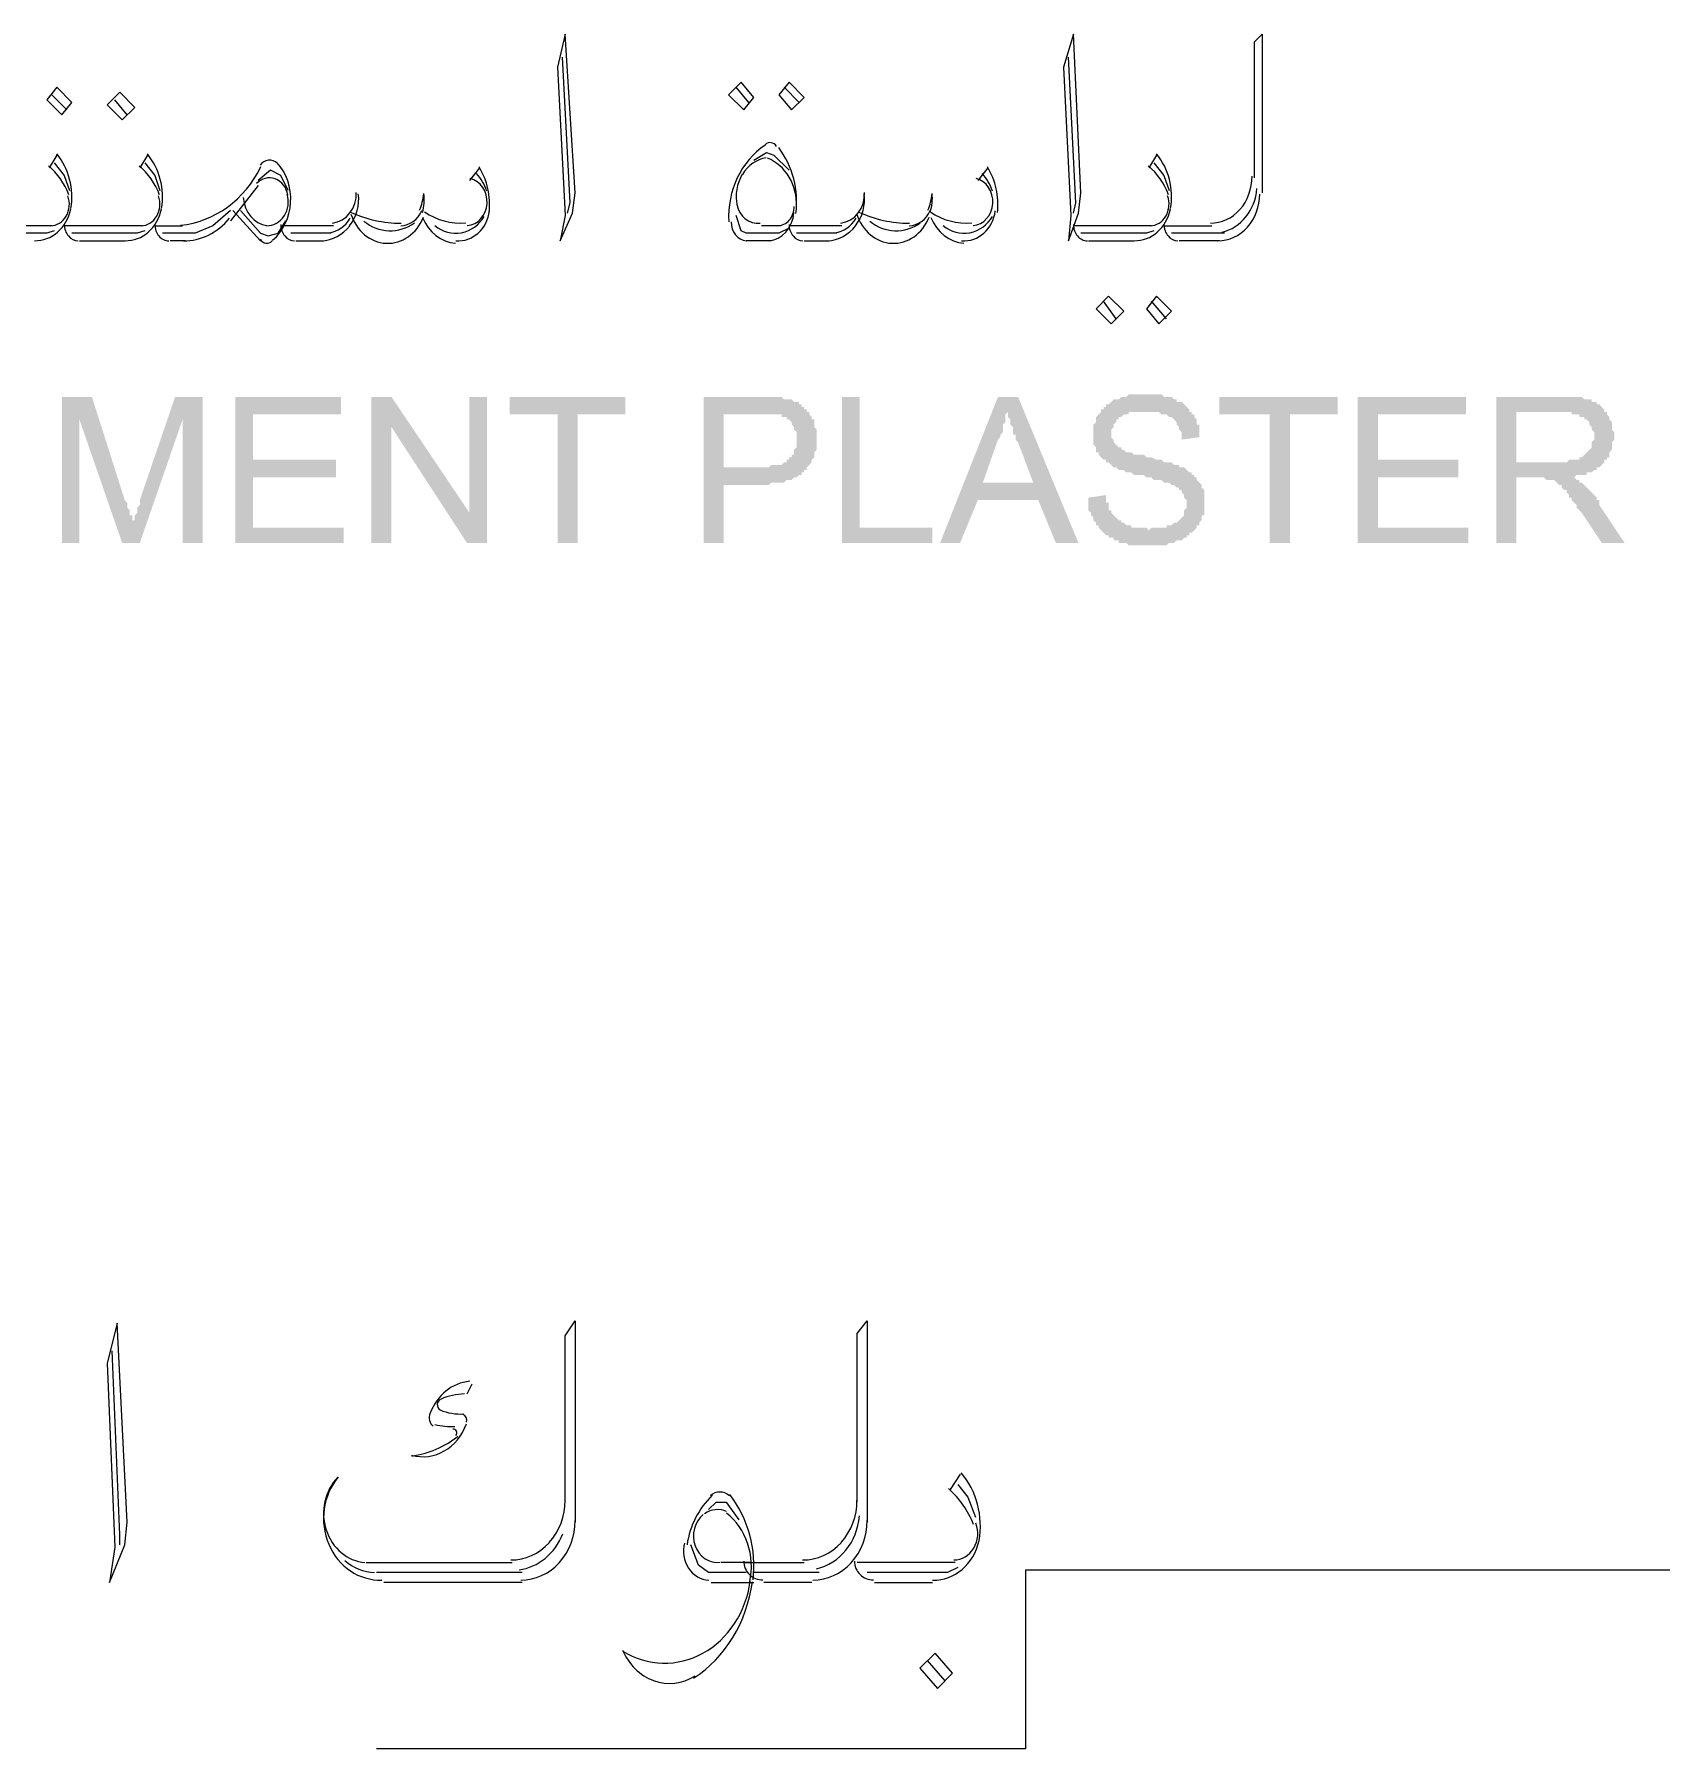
# Model space of a CAD drawing. Header units: inches. Extents: x -351 to 2582, y -266 to 144.
# Drawn here: x 279.502 to 280.617, y -56.382 to -55.209 of the extents above; entities that cross this region are included whole.
import ezdxf

# ---------------------------------------------------------------- set-up
doc = ezdxf.new("R2010")
doc.units = ezdxf.units.IN
doc.header["$MEASUREMENT"] = 0
doc.layers.add('PDF2_Geometry', color=7, linetype='Continuous')
doc.layers.add('WALL', color=7, linetype='Continuous')

# ---------------------------------------------------------------- blocks, each defined once
blk = doc.blocks.new('A$C5888202B')
at = {"layer": 'PDF2_Geometry', "lineweight": -3}
for points in [[(-2.0406, -0.4366), (-2.0406, -0.3294), (-2.0185, -0.3294), (-1.9944, -0.4052), (-1.9926, -0.4071), (-1.9926, -0.4089), (-1.9926, -0.4108), (-1.9907, -0.4126), (-1.9907, -0.4145), (-1.9907, -0.4163), (-1.9889, -0.4163), (-1.9889, -0.4181), (-1.9889, -0.42), (-1.9889, -0.4218), (-1.9889, -0.42), (-1.987, -0.42), (-1.987, -0.4181), (-1.987, -0.4163), (-1.9852, -0.4145), (-1.9852, -0.4126), (-1.9852, -0.4108), (-1.9833, -0.4089), (-1.9833, -0.4071), (-1.9833, -0.4052), (-1.9574, -0.3294), (-1.9371, -0.3294), (-1.9371, -0.4366), (-1.9519, -0.4366), (-1.9519, -0.346), (-1.9833, -0.4366), (-1.9963, -0.4366), (-2.0277, -0.346), (-2.0277, -0.4366)], [(-1.9131, -0.4366), (-1.9131, -0.3294), (-1.8354, -0.3294), (-1.8354, -0.3423), (-1.9001, -0.3423), (-1.9001, -0.3756), (-1.8391, -0.3756), (-1.8391, -0.3886), (-1.9001, -0.3886), (-1.9001, -0.4255), (-1.8336, -0.4255), (-1.8336, -0.4366)], [(-1.8132, -0.4366), (-1.8132, -0.3294), (-1.7984, -0.3294), (-1.7411, -0.4145), (-1.7411, -0.3294), (-1.7282, -0.3294), (-1.7282, -0.4366), (-1.743, -0.4366), (-1.7984, -0.3516), (-1.7984, -0.4366)], [(-1.6764, -0.4366), (-1.6764, -0.3423), (-1.7115, -0.3423), (-1.7115, -0.3294), (-1.6265, -0.3294), (-1.6265, -0.3423), (-1.6616, -0.3423), (-1.6616, -0.4366)], [(-1.4675, -0.4366), (-1.4675, -0.3294), (-1.4545, -0.3294), (-1.4545, -0.4255), (-1.4009, -0.4255), (-1.4009, -0.4366)], [(-1.2863, -0.4034), (-1.2733, -0.4015), (-1.2733, -0.4034), (-1.2733, -0.4052), (-1.2733, -0.4071), (-1.2715, -0.4071), (-1.2715, -0.4089), (-1.2715, -0.4108), (-1.2715, -0.4126), (-1.2696, -0.4126), (-1.2696, -0.4145), (-1.2678, -0.4163), (-1.2659, -0.4181), (-1.2641, -0.42), (-1.2622, -0.42), (-1.2622, -0.4218), (-1.2604, -0.4218), (-1.2585, -0.4237), (-1.2567, -0.4237), (-1.2548, -0.4237), (-1.2548, -0.4255), (-1.253, -0.4255), (-1.2511, -0.4255), (-1.2493, -0.4255), (-1.2474, -0.4255), (-1.2456, -0.4255), (-1.2437, -0.4255), (-1.2419, -0.4274), (-1.24, -0.4255), (-1.2382, -0.4255), (-1.2363, -0.4255), (-1.2345, -0.4255), (-1.2326, -0.4255), (-1.2308, -0.4255), (-1.2289, -0.4255), (-1.2289, -0.4237), (-1.2271, -0.4237), (-1.2252, -0.4237), (-1.2234, -0.4218), (-1.2215, -0.4218), (-1.2197, -0.42), (-1.2178, -0.4181), (-1.216, -0.4163), (-1.216, -0.4145), (-1.216, -0.4126), (-1.2141, -0.4108), (-1.2141, -0.4089), (-1.2141, -0.4071), (-1.2141, -0.4052), (-1.216, -0.4034), (-1.216, -0.4015), (-1.2178, -0.3997), (-1.2178, -0.3978), (-1.2197, -0.3978), (-1.2197, -0.396), (-1.2215, -0.396), (-1.2234, -0.3941), (-1.2252, -0.3941), (-1.2271, -0.3923), (-1.2289, -0.3923), (-1.2308, -0.3923), (-1.2326, -0.3904), (-1.2345, -0.3904), (-1.2363, -0.3904), (-1.2382, -0.3904), (-1.24, -0.3886), (-1.2419, -0.3886), (-1.2437, -0.3886), (-1.2456, -0.3867), (-1.2474, -0.3867), (-1.2493, -0.3867), (-1.2511, -0.3867), (-1.253, -0.3867), (-1.2548, -0.3849), (-1.2567, -0.3849), (-1.2585, -0.3849), (-1.2604, -0.383), (-1.2622, -0.383), (-1.2641, -0.383), (-1.2659, -0.3812), (-1.2678, -0.3812), (-1.2696, -0.3793), (-1.2715, -0.3775), (-1.2733, -0.3775), (-1.2733, -0.3756), (-1.2752, -0.3756), (-1.277, -0.3738), (-1.2789, -0.3719), (-1.2789, -0.3701), (-1.2807, -0.3701), (-1.2807, -0.3682), (-1.2807, -0.3664), (-1.2826, -0.3645), (-1.2826, -0.3627), (-1.2826, -0.3608), (-1.2826, -0.359), (-1.2826, -0.3571), (-1.2826, -0.3553), (-1.2826, -0.3534), (-1.2826, -0.3516), (-1.2826, -0.3497), (-1.2807, -0.3479), (-1.2807, -0.346), (-1.2807, -0.3442), (-1.2789, -0.3423), (-1.277, -0.3405), (-1.277, -0.3386), (-1.2752, -0.3386), (-1.2752, -0.3368), (-1.2733, -0.3368), (-1.2733, -0.3349), (-1.2715, -0.3349), (-1.2696, -0.3331), (-1.2678, -0.3312), (-1.2659, -0.3312), (-1.2641, -0.3312), (-1.2622, -0.3294), (-1.2604, -0.3294), (-1.2585, -0.3294), (-1.2567, -0.3275), (-1.2548, -0.3275), (-1.253, -0.3275), (-1.2511, -0.3275), (-1.2493, -0.3275), (-1.2474, -0.3275), (-1.2456, -0.3275), (-1.2437, -0.3275), (-1.2419, -0.3275), (-1.24, -0.3275), (-1.2382, -0.3275), (-1.2363, -0.3275), (-1.2345, -0.3275), (-1.2326, -0.3275), (-1.2308, -0.3294), (-1.2289, -0.3294), (-1.2271, -0.3294), (-1.2252, -0.3294), (-1.2234, -0.3312), (-1.2215, -0.3312), (-1.2215, -0.3331), (-1.2197, -0.3331), (-1.2178, -0.3331), (-1.216, -0.3349), (-1.2141, -0.3368), (-1.2123, -0.3386), (-1.2123, -0.3405), (-1.2104, -0.3405), (-1.2104, -0.3423), (-1.2086, -0.3423), (-1.2086, -0.3442), (-1.2067, -0.346), (-1.2067, -0.3479), (-1.2067, -0.3497), (-1.2049, -0.3497), (-1.2049, -0.3516), (-1.2049, -0.3534), (-1.2049, -0.3553), (-1.2049, -0.3571), (-1.2049, -0.359), (-1.2178, -0.3608), (-1.2178, -0.359), (-1.2178, -0.3571), (-1.2178, -0.3553), (-1.2197, -0.3534), (-1.2197, -0.3516), (-1.2215, -0.3497), (-1.2215, -0.3479), (-1.2234, -0.346), (-1.2252, -0.3442), (-1.2271, -0.3442), (-1.2289, -0.3423), (-1.2308, -0.3423), (-1.2326, -0.3423), (-1.2345, -0.3405), (-1.2363, -0.3405), (-1.2382, -0.3405), (-1.24, -0.3405), (-1.2419, -0.3405), (-1.2437, -0.3405), (-1.2456, -0.3405), (-1.2474, -0.3405), (-1.2493, -0.3405), (-1.2511, -0.3405), (-1.253, -0.3405), (-1.2548, -0.3405), (-1.2567, -0.3405), (-1.2567, -0.3423), (-1.2585, -0.3423), (-1.2604, -0.3423), (-1.2622, -0.3442), (-1.2641, -0.3442), (-1.2641, -0.346), (-1.2659, -0.346), (-1.2659, -0.3479), (-1.2678, -0.3497), (-1.2678, -0.3516), (-1.2696, -0.3534), (-1.2696, -0.3553), (-1.2696, -0.3571), (-1.2696, -0.359), (-1.2678, -0.3608), (-1.2678, -0.3627), (-1.2659, -0.3645), (-1.2641, -0.3664), (-1.2622, -0.3664), (-1.2622, -0.3682), (-1.2604, -0.3682), (-1.2585, -0.3701), (-1.2567, -0.3701), (-1.2548, -0.3701), (-1.253, -0.3719), (-1.2511, -0.3719), (-1.2493, -0.3719), (-1.2456, -0.3719), (-1.2437, -0.3738), (-1.2419, -0.3738), (-1.24, -0.3738), (-1.2363, -0.3756), (-1.2345, -0.3756), (-1.2326, -0.3756), (-1.2308, -0.3775), (-1.2289, -0.3775), (-1.2271, -0.3775), (-1.2252, -0.3775), (-1.2234, -0.3793), (-1.2215, -0.3793), (-1.2197, -0.3793), (-1.2197, -0.3812), (-1.2178, -0.3812), (-1.216, -0.3812), (-1.2141, -0.383), (-1.2123, -0.3849), (-1.2104, -0.3849), (-1.2104, -0.3867), (-1.2086, -0.3867), (-1.2086, -0.3886), (-1.2067, -0.3886), (-1.2067, -0.3904), (-1.2049, -0.3923), (-1.2031, -0.3941), (-1.2031, -0.396), (-1.2012, -0.3978), (-1.2012, -0.3997), (-1.2012, -0.4015), (-1.2012, -0.4034), (-1.2012, -0.4052), (-1.2012, -0.4071), (-1.2012, -0.4089), (-1.2012, -0.4108), (-1.2012, -0.4126), (-1.2012, -0.4145), (-1.2012, -0.4163), (-1.2031, -0.4163), (-1.2031, -0.4181), (-1.2031, -0.42), (-1.2049, -0.4218), (-1.2049, -0.4237), (-1.2067, -0.4237), (-1.2067, -0.4255), (-1.2086, -0.4274), (-1.2104, -0.4292), (-1.2123, -0.4292), (-1.2123, -0.4311), (-1.2141, -0.4311), (-1.2141, -0.4329), (-1.216, -0.4329), (-1.2178, -0.4348), (-1.2197, -0.4348), (-1.2215, -0.4348), (-1.2234, -0.4366), (-1.2252, -0.4366), (-1.2271, -0.4366), (-1.2289, -0.4385), (-1.2308, -0.4385), (-1.2326, -0.4385), (-1.2345, -0.4385), (-1.2363, -0.4385), (-1.2382, -0.4385), (-1.24, -0.4385), (-1.2419, -0.4385), (-1.2437, -0.4385), (-1.2456, -0.4385), (-1.2474, -0.4385), (-1.2493, -0.4385), (-1.2511, -0.4385), (-1.253, -0.4385), (-1.2548, -0.4385), (-1.2567, -0.4385), (-1.2585, -0.4366), (-1.2604, -0.4366), (-1.2622, -0.4366), (-1.2641, -0.4366), (-1.2641, -0.4348), (-1.2659, -0.4348), (-1.2678, -0.4348), (-1.2678, -0.4329), (-1.2696, -0.4329), (-1.2715, -0.4329), (-1.2715, -0.4311), (-1.2733, -0.4311), (-1.2752, -0.4292), (-1.277, -0.4274), (-1.2789, -0.4255), (-1.2789, -0.4237), (-1.2807, -0.4237), (-1.2807, -0.4218), (-1.2826, -0.42), (-1.2826, -0.4181), (-1.2844, -0.4163), (-1.2844, -0.4145), (-1.2863, -0.4126), (-1.2863, -0.4108), (-1.2863, -0.4089), (-1.2863, -0.4071), (-1.2863, -0.4052), (-1.2863, -0.4034)], [(-1.1531, -0.4366), (-1.1531, -0.3423), (-1.1901, -0.3423), (-1.1901, -0.3294), (-1.1032, -0.3294), (-1.1032, -0.3423), (-1.1383, -0.3423), (-1.1383, -0.4366)], [(-1.0884, -0.4366), (-1.0884, -0.3294), (-1.0089, -0.3294), (-1.0089, -0.3423), (-1.0736, -0.3423), (-1.0736, -0.3756), (-1.0145, -0.3756), (-1.0145, -0.3886), (-1.0736, -0.3886), (-1.0736, -0.4255), (-1.0071, -0.4255), (-1.0071, -0.4366)]]:
    blk.add_hatch(color=256, dxfattribs=at).paths.add_polyline_path(points)
h = blk.add_hatch(color=256, dxfattribs=at)
h.paths.add_polyline_path([(-1.5691, -0.4366), (-1.5691, -0.3294), (-1.5285, -0.3294), (-1.5266, -0.3294), (-1.5248, -0.3294), (-1.5229, -0.3294), (-1.5211, -0.3294), (-1.5192, -0.3294), (-1.5174, -0.3294), (-1.5155, -0.3294), (-1.5137, -0.3294), (-1.5118, -0.3294), (-1.51, -0.3312), (-1.5081, -0.3312), (-1.5063, -0.3312), (-1.5044, -0.3312), (-1.5026, -0.3331), (-1.5007, -0.3331), (-1.4989, -0.3331), (-1.4989, -0.3349), (-1.497, -0.3349), (-1.497, -0.3368), (-1.4952, -0.3368), (-1.4952, -0.3386), (-1.4933, -0.3386), (-1.4933, -0.3405), (-1.4915, -0.3405), (-1.4915, -0.3423), (-1.4896, -0.3442), (-1.4896, -0.346), (-1.4878, -0.346), (-1.4878, -0.3479), (-1.4878, -0.3497), (-1.4878, -0.3516), (-1.4859, -0.3534), (-1.4859, -0.3553), (-1.4859, -0.3571), (-1.4859, -0.359), (-1.4859, -0.3608), (-1.4859, -0.3627), (-1.4859, -0.3645), (-1.4859, -0.3664), (-1.4859, -0.3682), (-1.4878, -0.3701), (-1.4878, -0.3719), (-1.4878, -0.3738), (-1.4896, -0.3756), (-1.4896, -0.3775), (-1.4915, -0.3793), (-1.4933, -0.3812), (-1.4933, -0.383), (-1.4952, -0.383), (-1.4952, -0.3849), (-1.497, -0.3849), (-1.497, -0.3867), (-1.4989, -0.3867), (-1.5007, -0.3886), (-1.5026, -0.3886), (-1.5044, -0.3904), (-1.5063, -0.3904), (-1.5081, -0.3904), (-1.51, -0.3923), (-1.5118, -0.3923), (-1.5137, -0.3923), (-1.5155, -0.3923), (-1.5174, -0.3923), (-1.5192, -0.3923), (-1.5211, -0.3941), (-1.5229, -0.3941), (-1.5248, -0.3941), (-1.5266, -0.3941), (-1.5544, -0.3941), (-1.5544, -0.4366)], flags=0)
h.paths.add_polyline_path([(-1.5544, -0.3812), (-1.5266, -0.3812), (-1.5248, -0.3812), (-1.5229, -0.3812), (-1.5211, -0.3812), (-1.5192, -0.3793), (-1.5174, -0.3793), (-1.5155, -0.3793), (-1.5137, -0.3793), (-1.5118, -0.3793), (-1.51, -0.3775), (-1.5081, -0.3775), (-1.5081, -0.3756), (-1.5063, -0.3756), (-1.5063, -0.3738), (-1.5044, -0.3738), (-1.5044, -0.3719), (-1.5026, -0.3719), (-1.5026, -0.3701), (-1.5026, -0.3682), (-1.5007, -0.3664), (-1.5007, -0.3645), (-1.5007, -0.3627), (-1.5007, -0.3608), (-1.5007, -0.359), (-1.5007, -0.3571), (-1.5007, -0.3553), (-1.5026, -0.3534), (-1.5026, -0.3516), (-1.5044, -0.3497), (-1.5044, -0.3479), (-1.5063, -0.346), (-1.5081, -0.346), (-1.5081, -0.3442), (-1.51, -0.3442), (-1.5118, -0.3442), (-1.5118, -0.3423), (-1.5137, -0.3423), (-1.5155, -0.3423), (-1.5174, -0.3423), (-1.5192, -0.3423), (-1.5211, -0.3423), (-1.5229, -0.3423), (-1.5248, -0.3423), (-1.5266, -0.3423), (-1.5544, -0.3423)], flags=0)
h = blk.add_hatch(color=256, dxfattribs=at)
h.paths.add_polyline_path([(-1.3953, -0.4366), (-1.3528, -0.3294), (-1.338, -0.3294), (-1.2937, -0.4366), (-1.3103, -0.4366), (-1.3232, -0.4052), (-1.3676, -0.4052), (-1.3806, -0.4366)], flags=0)
h.paths.add_polyline_path([(-1.3639, -0.3923), (-1.3269, -0.3923), (-1.338, -0.3627), (-1.3399, -0.3608), (-1.3399, -0.359), (-1.3399, -0.3571), (-1.3417, -0.3571), (-1.3417, -0.3553), (-1.3417, -0.3534), (-1.3417, -0.3516), (-1.3436, -0.3497), (-1.3436, -0.3479), (-1.3436, -0.346), (-1.3454, -0.3442), (-1.3454, -0.3423), (-1.3454, -0.3405), (-1.3473, -0.3423), (-1.3473, -0.3442), (-1.3473, -0.346), (-1.3473, -0.3479), (-1.3491, -0.3497), (-1.3491, -0.3516), (-1.3491, -0.3534), (-1.3491, -0.3553), (-1.351, -0.3571), (-1.351, -0.359), (-1.3528, -0.3608)], flags=0)
h = blk.add_hatch(color=256, dxfattribs=at)
h.paths.add_polyline_path([(-0.9867, -0.4366), (-0.9867, -0.3294), (-0.9386, -0.3294), (-0.9368, -0.3294), (-0.9349, -0.3294), (-0.9331, -0.3294), (-0.9313, -0.3294), (-0.9294, -0.3294), (-0.9276, -0.3294), (-0.9257, -0.3294), (-0.9239, -0.3294), (-0.922, -0.3312), (-0.9202, -0.3312), (-0.9183, -0.3312), (-0.9165, -0.3312), (-0.9165, -0.3331), (-0.9146, -0.3331), (-0.9128, -0.3331), (-0.9128, -0.3349), (-0.9109, -0.3349), (-0.9091, -0.3368), (-0.9072, -0.3386), (-0.9072, -0.3405), (-0.9054, -0.3405), (-0.9054, -0.3423), (-0.9035, -0.3442), (-0.9035, -0.346), (-0.9017, -0.3479), (-0.9017, -0.3497), (-0.9017, -0.3516), (-0.9017, -0.3534), (-0.8998, -0.3553), (-0.8998, -0.3571), (-0.8998, -0.359), (-0.8998, -0.3608), (-0.9017, -0.3627), (-0.9017, -0.3645), (-0.9017, -0.3664), (-0.9017, -0.3682), (-0.9035, -0.3701), (-0.9035, -0.3719), (-0.9035, -0.3738), (-0.9054, -0.3738), (-0.9054, -0.3756), (-0.9072, -0.3756), (-0.9072, -0.3775), (-0.9091, -0.3793), (-0.9109, -0.3812), (-0.9128, -0.3812), (-0.9128, -0.383), (-0.9146, -0.383), (-0.9165, -0.3849), (-0.9183, -0.3849), (-0.9202, -0.3849), (-0.9202, -0.3867), (-0.922, -0.3867), (-0.9239, -0.3867), (-0.9257, -0.3867), (-0.9276, -0.3867), (-0.9294, -0.3886), (-0.9313, -0.3886), (-0.9294, -0.3886), (-0.9276, -0.3904), (-0.9257, -0.3904), (-0.9257, -0.3923), (-0.9239, -0.3923), (-0.922, -0.3941), (-0.9202, -0.396), (-0.9183, -0.3978), (-0.9165, -0.3997), (-0.9146, -0.4015), (-0.9128, -0.4034), (-0.9128, -0.4052), (-0.9109, -0.4052), (-0.9109, -0.4071), (-0.9109, -0.4089), (-0.8924, -0.4366), (-0.9091, -0.4366), (-0.9239, -0.4145), (-0.9257, -0.4126), (-0.9276, -0.4108), (-0.9276, -0.4089), (-0.9294, -0.4071), (-0.9313, -0.4052), (-0.9313, -0.4034), (-0.9331, -0.4034), (-0.9331, -0.4015), (-0.9349, -0.3997), (-0.9349, -0.3978), (-0.9368, -0.3978), (-0.9386, -0.396), (-0.9386, -0.3941), (-0.9405, -0.3941), (-0.9423, -0.3923), (-0.9442, -0.3904), (-0.946, -0.3904), (-0.9479, -0.3904), (-0.9497, -0.3904), (-0.9516, -0.3886), (-0.9534, -0.3886), (-0.9553, -0.3886), (-0.9719, -0.3886), (-0.9719, -0.4366)], flags=0)
h.paths.add_polyline_path([(-0.9719, -0.3775), (-0.9423, -0.3775), (-0.9405, -0.3775), (-0.9386, -0.3775), (-0.9368, -0.3775), (-0.9349, -0.3775), (-0.9331, -0.3756), (-0.9313, -0.3756), (-0.9294, -0.3756), (-0.9276, -0.3756), (-0.9257, -0.3756), (-0.9257, -0.3738), (-0.9239, -0.3738), (-0.922, -0.3719), (-0.9202, -0.3701), (-0.9183, -0.3682), (-0.9165, -0.3664), (-0.9165, -0.3645), (-0.9165, -0.3627), (-0.9146, -0.3608), (-0.9146, -0.359), (-0.9146, -0.3571), (-0.9146, -0.3553), (-0.9165, -0.3534), (-0.9165, -0.3516), (-0.9183, -0.3497), (-0.9183, -0.3479), (-0.9202, -0.346), (-0.922, -0.346), (-0.922, -0.3442), (-0.9239, -0.3442), (-0.9257, -0.3442), (-0.9257, -0.3423), (-0.9276, -0.3423), (-0.9294, -0.3423), (-0.9313, -0.3423), (-0.9313, -0.3405), (-0.9331, -0.3405), (-0.9349, -0.3405), (-0.9368, -0.3405), (-0.9386, -0.3405), (-0.9719, -0.3405)], flags=0)
at = {"layer": 'PDF2_Geometry', "lineweight": 18}
for p, q in [((-1.6708, -0.0631), (-1.6764, -0.0872)), ((-1.6634, -0.1796), (-1.6708, -0.0631)), ((-1.2973, -0.0631), (-1.3047, -0.0872)), ((-1.2918, -0.1796), (-1.2973, -0.0631)), ((-1.1642, -0.0687), (-1.1587, -0.0631)), ((-1.1642, -0.1685), (-1.1642, -0.0687)), ((-1.1587, -0.0631), (-1.1587, -0.1796)), ((-1.6764, -0.0872), (-1.6708, -0.1963)), ((-1.6671, -0.187), (-1.6727, -0.0798)), ((-1.3047, -0.0872), (-1.2992, -0.1963)), ((-1.2955, -0.187), (-1.301, -0.0798)), ((-1.5414, -0.0983), (-1.5507, -0.1075)), ((-1.5322, -0.1094), (-1.5414, -0.0983)), ((-1.5063, -0.0983), (-1.5137, -0.1075)), ((-1.4952, -0.1094), (-1.5063, -0.0983)), ((-2.0443, -0.102), (-2.0517, -0.1112)), ((-2.0517, -0.1112), (-2.0406, -0.1223)), ((-2.0369, -0.1186), (-2.048, -0.1075)), ((-2.0332, -0.1131), (-2.0443, -0.102)), ((-2.0406, -0.1223), (-2.0332, -0.1131)), ((-1.9981, -0.1057), (-2.0074, -0.1149)), ((-1.9926, -0.1223), (-2.0018, -0.1112)), ((-1.987, -0.1168), (-1.9981, -0.1057)), ((-1.5507, -0.1075), (-1.5396, -0.1186)), ((-1.5359, -0.1131), (-1.5451, -0.102)), ((-1.5396, -0.1186), (-1.5322, -0.1094)), ((-1.5137, -0.1075), (-1.5044, -0.1186)), ((-1.4989, -0.1131), (-1.51, -0.102)), ((-1.5044, -0.1186), (-1.4952, -0.1094)), ((-2.0074, -0.1149), (-1.9963, -0.126)), ((-1.9963, -0.126), (-1.987, -0.1168)), ((-1.5322, -0.1556), (-1.5229, -0.15)), ((-1.5229, -0.15), (-1.5174, -0.1519)), ((-2.0443, -0.1519), (-2.0499, -0.1611)), ((-2.0462, -0.1574), (-2.0388, -0.1667)), ((-1.9778, -0.1519), (-1.9833, -0.1611)), ((-1.9796, -0.1574), (-1.9722, -0.1667)), ((-1.8872, -0.163), (-1.8964, -0.1704)), ((-1.8798, -0.1667), (-1.8872, -0.163)), ((-1.7337, -0.1611), (-1.7411, -0.1704)), ((-1.5174, -0.1519), (-1.5063, -0.163)), ((-1.3602, -0.1611), (-1.3676, -0.1704)), ((-1.2363, -0.1519), (-1.2419, -0.1611)), ((-1.2382, -0.1574), (-1.2308, -0.1667)), ((-2.0388, -0.1667), (-2.0351, -0.1778)), ((-1.9722, -0.1667), (-1.9685, -0.1778)), ((-1.8964, -0.1741), (-1.9168, -0.2)), ((-1.8742, -0.1778), (-1.8798, -0.1667)), ((-1.2308, -0.1667), (-1.2271, -0.1778)), ((-1.669, -0.1944), (-1.6671, -0.187)), ((-1.6653, -0.1944), (-1.6634, -0.1796)), ((-1.2973, -0.1944), (-1.2955, -0.187)), ((-1.2937, -0.1944), (-1.2918, -0.1796)), ((-1.9168, -0.1926), (-1.9297, -0.2037)), ((-1.8946, -0.2148), (-1.9149, -0.1926)), ((-1.9094, -0.1926), (-1.8946, -0.2092)), ((-1.8816, -0.2092), (-1.8761, -0.2)), ((-1.6745, -0.2148), (-1.6653, -0.1944)), ((-1.6708, -0.1963), (-1.6745, -0.2148)), ((-1.5414, -0.2074), (-1.5451, -0.1963)), ((-1.301, -0.2148), (-1.2937, -0.1944)), ((-1.2992, -0.1963), (-1.301, -0.2148)), ((-2.048, -0.2037), (-2.1054, -0.2037)), ((-2.0517, -0.2092), (-2.0998, -0.2092)), ((-2.0462, -0.2074), (-2.0517, -0.2092)), ((-1.9815, -0.2037), (-2.0388, -0.2037)), ((-1.9852, -0.2092), (-2.0332, -0.2092)), ((-1.9796, -0.2074), (-1.9852, -0.2092)), ((-1.9722, -0.2037), (-1.9519, -0.2037)), ((-1.9426, -0.2092), (-1.9667, -0.2092)), ((-1.9297, -0.2037), (-1.9426, -0.2092)), ((-1.8946, -0.2092), (-1.889, -0.2111)), ((-1.889, -0.2111), (-1.8816, -0.2092)), ((-1.8409, -0.2037), (-1.8779, -0.2037)), ((-1.8428, -0.2092), (-1.8724, -0.2092)), ((-1.5377, -0.2092), (-1.5414, -0.2074)), ((-1.5137, -0.2092), (-1.5377, -0.2092)), ((-1.5137, -0.2037), (-1.5266, -0.2037)), ((-1.5063, -0.2055), (-1.5137, -0.2092)), ((-1.4675, -0.2037), (-1.5063, -0.2037)), ((-1.4712, -0.2092), (-1.5007, -0.2092)), ((-1.24, -0.2037), (-1.2973, -0.2037)), ((-1.2437, -0.2092), (-1.2918, -0.2092)), ((-1.2382, -0.2074), (-1.2437, -0.2092)), ((-1.2308, -0.2037), (-1.1957, -0.2037)), ((-1.1864, -0.2092), (-1.2252, -0.2092)), ((-2.0277, -0.2148), (-1.9944, -0.2148)), ((-1.95, -0.2148), (-1.9611, -0.2148)), ((-1.8687, -0.2148), (-1.8483, -0.2148)), ((-1.5192, -0.2148), (-1.5377, -0.2148)), ((-1.4952, -0.2148), (-1.4767, -0.2148)), ((-1.2863, -0.2148), (-1.253, -0.2148)), ((-1.1901, -0.2148), (-1.2197, -0.2148)), ((-1.2715, -0.2554), (-1.2807, -0.2647)), ((-1.2659, -0.2721), (-1.2752, -0.2591)), ((-1.2604, -0.2665), (-1.2715, -0.2554)), ((-1.2363, -0.2554), (-1.2437, -0.2647)), ((-1.2289, -0.2721), (-1.24, -0.2591)), ((-1.2252, -0.2665), (-1.2363, -0.2554)), ((-1.2807, -0.2647), (-1.2696, -0.2758)), ((-1.2696, -0.2758), (-1.2604, -0.2665)), ((-1.2437, -0.2647), (-1.2345, -0.2758)), ((-1.2345, -0.2758), (-1.2252, -0.2665)), ((-1.9999, -1.0098), (-2.0073, -1.0394)), ((-1.9925, -1.1559), (-1.9999, -1.0098)), ((-1.6708, -1.019), (-1.6634, -1.0079)), ((-1.6708, -1.1411), (-1.6708, -1.019)), ((-1.6634, -1.0079), (-1.6634, -1.1559)), ((-1.4563, -1.0172), (-1.4489, -1.0079)), ((-1.4563, -1.1411), (-1.4563, -1.0172)), ((-1.4489, -1.0079), (-1.4489, -1.1559)), ((-1.9981, -1.1651), (-2.0036, -1.0301)), ((-2.0073, -1.0394), (-2.0018, -1.1743)), ((-1.7429, -1.0616), (-1.7392, -1.0542)), ((-1.3805, -1.1207), (-1.3879, -1.1318)), ((-1.3824, -1.1281), (-1.375, -1.1374)), ((-1.5654, -1.1466), (-1.5599, -1.1411)), ((-1.5599, -1.1411), (-1.5525, -1.1411)), ((-1.5525, -1.1411), (-1.5432, -1.154)), ((-1.375, -1.1374), (-1.3694, -1.1522)), ((-1.9944, -1.1725), (-1.9925, -1.1559)), ((-1.9981, -1.1725), (-1.9981, -1.1651)), ((-2.0055, -1.2002), (-1.9944, -1.1725)), ((-2.0018, -1.1743), (-2.0055, -1.2002)), ((-1.5728, -1.1873), (-1.5784, -1.1725)), ((-1.8169, -1.1854), (-1.7097, -1.1854)), ((-1.7023, -1.1928), (-1.8095, -1.1928)), ((-1.5654, -1.1928), (-1.5728, -1.1873)), ((-1.5377, -1.1928), (-1.5654, -1.1928)), ((-1.534, -1.1854), (-1.5562, -1.1854)), ((-1.5395, -1.1854), (-1.4952, -1.1854)), ((-1.4841, -1.1928), (-1.5322, -1.1928)), ((-1.3842, -1.1854), (-1.4563, -1.1854)), ((-1.3898, -1.1928), (-1.4489, -1.1928)), ((-1.3824, -1.1891), (-1.3898, -1.1928)), ((-1.7023, -1.2002), (-1.804, -1.2002)), ((-1.5636, -1.2002), (-1.5322, -1.2002)), ((-1.4896, -1.2002), (-1.5248, -1.2002)), ((-1.4434, -1.2002), (-1.4009, -1.2002)), ((-1.399, -1.252), (-1.4101, -1.2631)), ((-1.3916, -1.2723), (-1.4046, -1.2575)), ((-1.3861, -1.2668), (-1.399, -1.252)), ((-1.4101, -1.2631), (-1.3972, -1.2779)), ((-1.3972, -1.2779), (-1.3861, -1.2668))]:
    blk.add_line(p, q, dxfattribs=at)
at = {"layer": 'PDF2_Geometry', "color": 8, "lineweight": 25, "true_color": 0x7f7f7f}
for p, q in [((-0.4846, -1.191), (-1.3325, -1.191)), ((-1.3325, -1.191), (-1.3325, -1.3223)), ((-1.3325, -1.3223), (-1.8095, -1.3223))]:
    blk.add_line(p, q, dxfattribs=at)
at = {"layer": 'PDF2_Geometry', "lineweight": 18}
for centre, radius, start, end in [((-1.567, -0.186), 0.0663, 352.4017, 36.7689), ((-2.086, -0.2004), 0.0542, 21.0331, 48.851), ((-2.0195, -0.2004), 0.0542, 21.0331, 48.851), ((-1.8881, -0.1639), 0.00833, 45.3702, 145.0733), ((-1.7785, -0.1879), 0.0522, 353.4317, 31.7132), ((-1.405, -0.1879), 0.0522, 353.4317, 31.7132), ((-1.278, -0.2004), 0.0542, 21.0331, 48.851), ((-1.7652, -0.1907), 0.0388, 18.7723, 41.0163), ((-1.513, -0.1824), 0.0322, 149.2296, 191.8309), ((-1.3936, -0.1907), 0.0388, 18.7723, 41.0163), ((-2.0526, -0.1879), 0.0175, 330.0656, 20.1933), ((-1.986, -0.1879), 0.0175, 330.0656, 20.1933), ((-1.8935, -0.1861), 0.0193, 327.1663, 16.7958), ((-1.8544, -0.1843), 0.0319, 322.3496, 7.4588), ((-1.8197, -0.1748), 0.0454, 337.4453, 353.2915), ((-1.8125, -0.1842), 0.0381, 345.2535, 6.1721), ((-1.4827, -0.1843), 0.0319, 322.3496, 7.4588), ((-1.4462, -0.1748), 0.0454, 337.4453, 353.2915), ((-1.4381, -0.1831), 0.0371, 343.7048, 4.6234), ((-1.2446, -0.1879), 0.0175, 330.0656, 20.1933), ((-1.7919, -0.1157), 0.0861, 244.8584, 270.3442), ((-1.7994, -0.1777), 0.0297, 229.5375, 306.863), ((-1.7475, -0.155), 0.0468, 235.393, 274.6401), ((-1.4184, -0.1157), 0.0861, 244.8584, 270.3442), ((-1.4277, -0.1777), 0.0297, 229.5375, 306.863), ((-1.3759, -0.155), 0.0468, 235.393, 274.6401), ((-1.8514, -0.1867), 0.0281, 273.2011, 322.476), ((-1.7513, -0.1856), 0.0236, 229.8622, 280.592), ((-1.4797, -0.1867), 0.0281, 273.2011, 322.476), ((-1.3778, -0.1856), 0.0236, 229.8622, 280.592), ((-1.7603, -1.0696), 0.00449, 112.0343, 236.7567), ((-1.7433, -1.1084), 0.0468, 91.7567, 113.4575), ((-1.7619, -1.0791), 0.0088, 156.9466, 193.4303), ((-1.7475, -1.036), 0.0404, 247.9162, 273.1394), ((-1.7477, -1.081), 0.00473, 341.7817, 71.6789), ((-1.7928, -1.0394), 0.0685, 277.8263, 309.054), ((-1.7549, -1.0416), 0.044, 254.7179, 274.089), ((-1.7531, -1.0902), 0.00278, 317.3986, 96.2084), ((-1.4332, -1.1813), 0.0668, 20.7907, 48.6371), ((-1.7165, -1.1404), 0.0456, 318.1303, 0.6226), ((-1.5182, -1.1816), 0.0637, 134.3192, 171.6917), ((-1.5571, -1.1438), 0.0101, 46.1375, 133.8625), ((-1.6182, -1.188), 0.0861, 353.18, 37.5191), ((-1.502, -1.1404), 0.0456, 318.1303, 0.6226), ((-1.7091, -1.1552), 0.0456, 318.1303, 0.6226), ((-1.559, -1.1627), 0.0161, 65.0326, 125.5814), ((-1.4946, -1.1552), 0.0456, 318.1303, 0.6226), ((-1.3887, -1.1641), 0.0211, 329.2903, 20.6248), ((-1.5611, -1.1771), 0.0228, 164.9234, 213.0277), ((-1.5257, -1.1845), 0.0138, 179.6735, 270.3265), ((-1.4444, -1.1845), 0.0138, 179.6735, 270.3265), ((-1.5978, -1.2015), 0.0579, 238.1353, 299.1634), ((-1.5941, -1.2392), 0.035, 250.3787, 302.3094)]:
    blk.add_arc(centre, radius, start, end, dxfattribs=at)
for points in [[(-2.034, -0.1911), (-2.0315, -0.1766), (-2.0354, -0.1617), (-2.0443, -0.151)], [(-1.9674, -0.1911), (-1.9649, -0.1766), (-1.9688, -0.1617), (-1.9778, -0.151)], [(-1.5239, -0.1445), (-1.5415, -0.1564), (-1.5518, -0.178), (-1.5506, -0.2008)], [(-1.5154, -0.1454), (-1.5176, -0.1423), (-1.5212, -0.1417), (-1.5239, -0.1442)], [(-1.226, -0.1911), (-1.2235, -0.1766), (-1.2273, -0.1617), (-1.2363, -0.151)], [(-1.9535, -0.2033), (-1.9284, -0.2008), (-1.9062, -0.1847), (-1.8943, -0.1603)], [(-1.8725, -0.1866), (-1.8718, -0.1756), (-1.8755, -0.1649), (-1.8826, -0.1572)], [(-1.5231, -0.1539), (-1.5301, -0.1549), (-1.5365, -0.1593), (-1.5406, -0.166)], [(-1.5008, -0.1898), (-1.5001, -0.1739), (-1.5087, -0.1594), (-1.5222, -0.154)], [(-1.8839, -0.1693), (-1.8887, -0.1675), (-1.894, -0.1689), (-1.8976, -0.1728)], [(-1.8745, -0.1812), (-1.8755, -0.1756), (-1.8791, -0.171), (-1.8839, -0.1693)], [(-1.7282, -0.1873), (-1.7277, -0.1786), (-1.7329, -0.1708), (-1.7406, -0.1689)], [(-1.3566, -0.1873), (-1.356, -0.1786), (-1.3613, -0.1708), (-1.3689, -0.1689)], [(-1.175, -0.1918), (-1.1693, -0.1853), (-1.166, -0.1766), (-1.1661, -0.1674)], [(-1.9074, -0.183), (-1.9065, -0.1938), (-1.8992, -0.2024), (-1.8901, -0.2035)], [(-1.8858, -0.2144), (-1.8779, -0.2077), (-1.8731, -0.1976), (-1.8725, -0.1866)], [(-1.8417, -0.2017), (-1.8314, -0.2005), (-1.8237, -0.1907), (-1.8243, -0.1793)], [(-1.7427, -0.2036), (-1.7349, -0.203), (-1.7287, -0.196), (-1.7282, -0.1873)], [(-1.5447, -0.1881), (-1.543, -0.1969), (-1.5355, -0.2028), (-1.5275, -0.2017)], [(-1.4682, -0.2017), (-1.4579, -0.2005), (-1.4502, -0.1907), (-1.4509, -0.1793)], [(-1.3711, -0.2036), (-1.3633, -0.203), (-1.3571, -0.196), (-1.3566, -0.1873)], [(-1.1881, -0.2085), (-1.1742, -0.2052), (-1.1638, -0.1922), (-1.1625, -0.1763)], [(-1.1695, -0.2047), (-1.1637, -0.1983), (-1.1605, -0.1895), (-1.1605, -0.1804)], [(-2.0607, -0.2147), (-2.0481, -0.2151), (-2.0369, -0.2053), (-2.034, -0.1913)], [(-2.049, -0.2037), (-2.0443, -0.2037), (-2.04, -0.201), (-2.0374, -0.1967)], [(-1.9942, -0.2147), (-1.9815, -0.2151), (-1.9703, -0.2053), (-1.9674, -0.1913)], [(-1.9824, -0.2037), (-1.9778, -0.2037), (-1.9734, -0.201), (-1.9709, -0.1967)], [(-1.9513, -0.2148), (-1.9384, -0.2149), (-1.9262, -0.2088), (-1.9175, -0.1982)], [(-1.8903, -0.2037), (-1.8852, -0.2038), (-1.8803, -0.2011), (-1.8773, -0.1965)], [(-1.8443, -0.209), (-1.838, -0.208), (-1.8324, -0.2041), (-1.8287, -0.1981)], [(-1.8282, -0.1951), (-1.8243, -0.2075), (-1.814, -0.2161), (-1.8023, -0.2166)], [(-1.8023, -0.2166), (-1.7906, -0.2171), (-1.7798, -0.2095), (-1.775, -0.1975)], [(-1.7916, -0.2037), (-1.785, -0.2035), (-1.779, -0.1993), (-1.7761, -0.1926)], [(-1.7755, -0.1976), (-1.7712, -0.2084), (-1.7619, -0.2157), (-1.7514, -0.2165)], [(-1.7511, -0.2147), (-1.7388, -0.2157), (-1.7279, -0.206), (-1.7265, -0.1927)], [(-1.7469, -0.2088), (-1.74, -0.2075), (-1.7339, -0.2031), (-1.7302, -0.1968)], [(-1.5488, -0.2008), (-1.5489, -0.2081), (-1.544, -0.2142), (-1.5377, -0.2147)], [(-1.5211, -0.2147), (-1.5115, -0.2142), (-1.5037, -0.2054), (-1.5027, -0.1941)], [(-1.5148, -0.2037), (-1.5116, -0.2037), (-1.5084, -0.2023), (-1.5061, -0.1996)], [(-1.5061, -0.1996), (-1.5038, -0.1969), (-1.5025, -0.1933), (-1.5026, -0.1895)], [(-1.4726, -0.209), (-1.4664, -0.208), (-1.4607, -0.2041), (-1.457, -0.1981)], [(-1.4566, -0.1951), (-1.4526, -0.2075), (-1.4424, -0.2161), (-1.4307, -0.2166)], [(-1.4307, -0.2166), (-1.419, -0.2171), (-1.4082, -0.2095), (-1.4034, -0.1975)], [(-1.4181, -0.2037), (-1.4115, -0.2035), (-1.4055, -0.1993), (-1.4026, -0.1926)], [(-1.402, -0.1976), (-1.3977, -0.2084), (-1.3884, -0.2157), (-1.3779, -0.2165)], [(-1.3795, -0.2147), (-1.3671, -0.2157), (-1.3563, -0.206), (-1.3548, -0.1927)], [(-1.3734, -0.2088), (-1.3665, -0.2075), (-1.3605, -0.2031), (-1.3567, -0.1968)], [(-1.2527, -0.2147), (-1.2401, -0.2151), (-1.2289, -0.2053), (-1.226, -0.1913)], [(-1.241, -0.2037), (-1.2363, -0.2037), (-1.232, -0.201), (-1.2294, -0.1967)], [(-1.1967, -0.2018), (-1.1886, -0.2019), (-1.1808, -0.1982), (-1.175, -0.1918)], [(-2.0388, -0.2027), (-2.0388, -0.2059), (-2.0377, -0.209), (-2.0358, -0.2112)], [(-2.0358, -0.2112), (-2.0339, -0.2135), (-2.0313, -0.2148), (-2.0286, -0.2148)], [(-1.9722, -0.2027), (-1.9722, -0.2059), (-1.9712, -0.209), (-1.9693, -0.2112)], [(-1.9693, -0.2112), (-1.9673, -0.2135), (-1.9647, -0.2148), (-1.962, -0.2148)], [(-1.895, -0.2135), (-1.8927, -0.2171), (-1.8887, -0.2176), (-1.886, -0.2148)], [(-1.8798, -0.2027), (-1.8798, -0.2059), (-1.8787, -0.209), (-1.8768, -0.2112)], [(-1.8768, -0.2112), (-1.8749, -0.2135), (-1.8723, -0.2148), (-1.8696, -0.2148)], [(-1.5063, -0.2027), (-1.5063, -0.2059), (-1.5052, -0.209), (-1.5033, -0.2112)], [(-1.5033, -0.2112), (-1.5014, -0.2135), (-1.4988, -0.2148), (-1.4961, -0.2148)], [(-1.2973, -0.2027), (-1.2974, -0.2059), (-1.2963, -0.209), (-1.2944, -0.2112)], [(-1.2944, -0.2112), (-1.2924, -0.2135), (-1.2898, -0.2148), (-1.2871, -0.2148)], [(-1.2308, -0.2027), (-1.2308, -0.2059), (-1.2297, -0.209), (-1.2278, -0.2112)], [(-1.2278, -0.2112), (-1.2259, -0.2135), (-1.2233, -0.2148), (-1.2206, -0.2148)], [(-1.1912, -0.2148), (-1.183, -0.2148), (-1.1752, -0.2112), (-1.1695, -0.2047)], [(-1.7409, -1.0524), (-1.7538, -1.0535), (-1.765, -1.0626), (-1.7699, -1.0758)], [(-1.7704, -1.0812), (-1.77, -1.083), (-1.769, -1.0845), (-1.7677, -1.0852)], [(-1.7836, -1.1066), (-1.7669, -1.1113), (-1.7497, -1.1014), (-1.7434, -1.0836)], [(-1.3667, -1.1694), (-1.3635, -1.1514), (-1.3684, -1.1328), (-1.3799, -1.1196)], [(-1.8375, -1.1227), (-1.8488, -1.1361), (-1.8515, -1.1556), (-1.8445, -1.1721)], [(-1.8379, -1.1229), (-1.8474, -1.1327), (-1.8508, -1.1479), (-1.8464, -1.1615)], [(-1.5693, -1.1503), (-1.5758, -1.1555), (-1.5782, -1.1649), (-1.5753, -1.1731)], [(-1.5352, -1.1997), (-1.531, -1.1804), (-1.5378, -1.1603), (-1.5523, -1.1492)], [(-1.4861, -1.1901), (-1.469, -1.1862), (-1.4562, -1.1704), (-1.4546, -1.1513)], [(-1.8464, -1.1615), (-1.8421, -1.1751), (-1.8308, -1.1845), (-1.8179, -1.1854)], [(-1.7108, -1.1836), (-1.7002, -1.1836), (-1.69, -1.1791), (-1.6825, -1.1709)], [(-1.7047, -1.1908), (-1.6906, -1.1891), (-1.6783, -1.179), (-1.6725, -1.1643)], [(-1.4963, -1.1836), (-1.4857, -1.1836), (-1.4755, -1.1791), (-1.468, -1.1709)], [(-1.4008, -1.1984), (-1.3847, -1.1988), (-1.3704, -1.1867), (-1.3667, -1.1693)], [(-1.8445, -1.1721), (-1.8375, -1.1886), (-1.8221, -1.1989), (-1.8055, -1.1984)], [(-1.5753, -1.1731), (-1.5724, -1.1813), (-1.5648, -1.1863), (-1.5569, -1.1853)], [(-1.3852, -1.1836), (-1.3793, -1.1836), (-1.3738, -1.1804), (-1.3706, -1.1749)], [(-1.8327, -1.1839), (-1.8265, -1.1896), (-1.8188, -1.1927), (-1.8108, -1.1928)], [(-1.7034, -1.1984), (-1.6928, -1.1984), (-1.6826, -1.1939), (-1.6751, -1.1857)], [(-1.5802, -1.1896), (-1.5767, -1.1949), (-1.5712, -1.1981), (-1.5652, -1.1984)], [(-1.4889, -1.1984), (-1.4783, -1.1984), (-1.4681, -1.1939), (-1.4606, -1.1857)], [(-1.5764, -1.2704), (-1.5532, -1.2554), (-1.5373, -1.2294), (-1.5332, -1.1996)], [(-1.5696, -1.2521), (-1.551, -1.2418), (-1.538, -1.2221), (-1.5348, -1.1992)], [(-1.6286, -1.2498), (-1.6242, -1.2604), (-1.6159, -1.2685), (-1.6058, -1.2722)]]:
    blk.add_open_spline(points, degree=3, dxfattribs=at)

msp = doc.modelspace()

# ---------------------------------------------------------------- block references
at = {"layer": 'WALL', "color": 0, "ltscale": 0.5, "xscale": 0.932005603524069, "yscale": 0.932005603524069, "zscale": 0.932005603524069}
msp.add_blockref('A$C5888202B', (281.4229, -55.15), dxfattribs=at)

doc.saveas('drawing.dxf')
